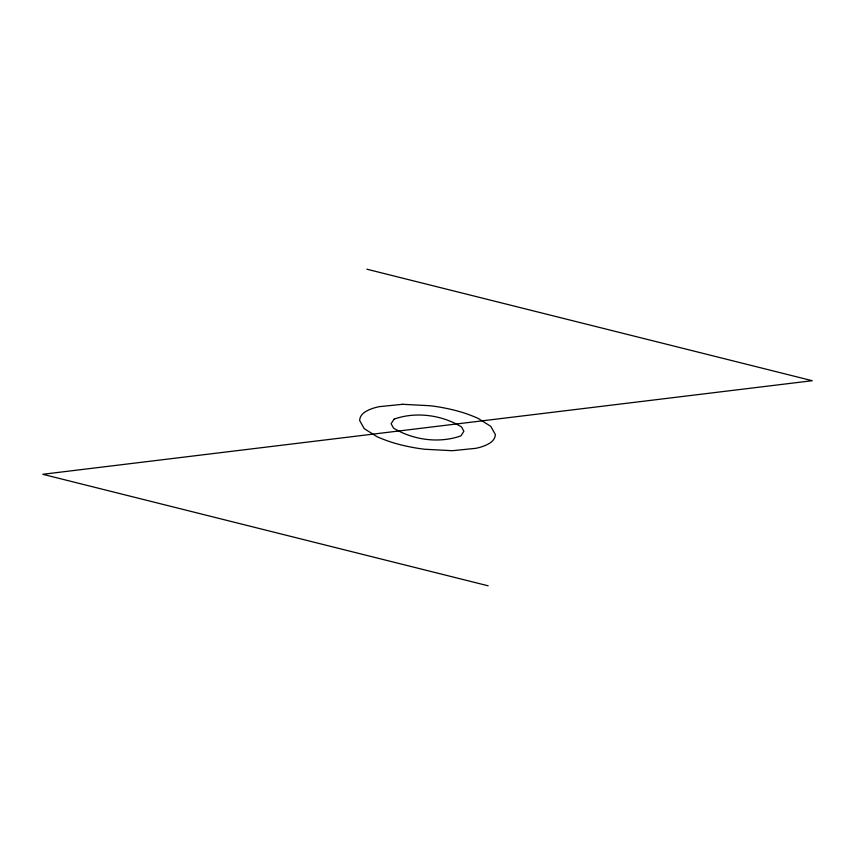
<?xml version="1.0" encoding="UTF-8"?>
<svg xmlns="http://www.w3.org/2000/svg" width="855" height="855" viewBox="0 0 855 855"><rect width="100%" height="100%" fill="white"/><g stroke="black" fill="none" stroke-linecap="round" stroke-linejoin="round"><path stroke-width="1.28" d="M366.838 269.197L812.25 380.71L42.75 474.29L488.162 585.803M394.08 419.132L391.098 423.727L393.546 428.109C413.083 440.079 439.235 443.617 460.92 435.868L463.902 431.273L461.454 426.891C441.917 414.921 415.765 411.383 394.08 419.132M402.673 404.297L379.299 406.659A91.592 36.957 19 0 0 365.192 411.896A58.482 23.598 19 0 0 359.645 420.468L364.209 428.644L376.991 436.67A58.482 23.598 19 0 0 400.3 444.718A91.592 36.957 19 0 0 424.871 449.26L452.327 450.703L475.701 448.341A91.592 36.957 19 0 0 489.808 443.104A58.482 23.598 19 0 0 495.355 434.532L490.791 426.356L478.009 418.33A58.482 23.598 19 0 0 454.7 410.282A91.592 36.957 19 0 0 430.129 405.74L402.673 404.297"/></g></svg>
